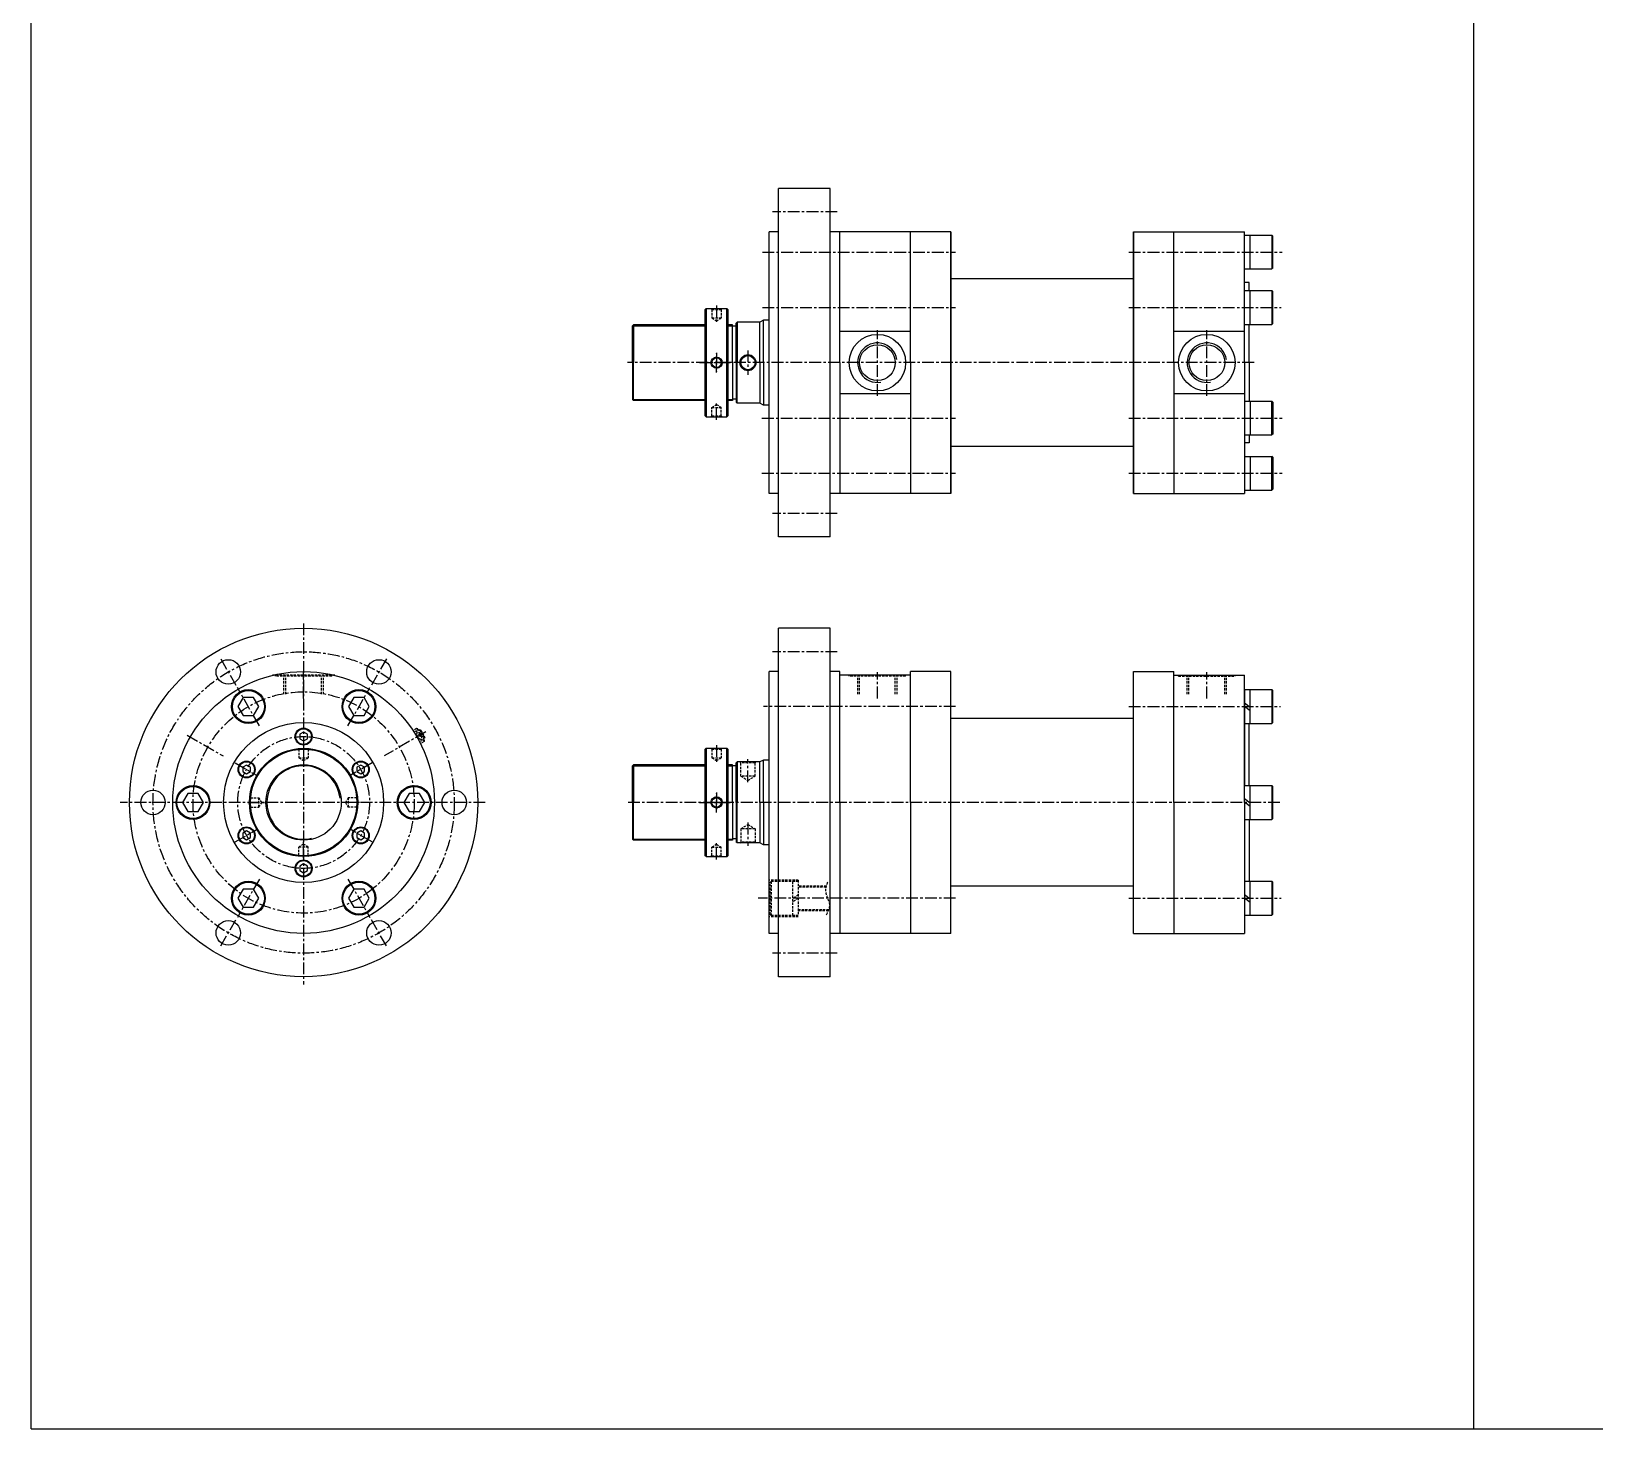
# Model space of a CAD drawing. Extents: x 0 to 8675, y 0 to 2968.
# Drawn here: x 0 to 1661, y 0 to 1484 of the extents above; entities that cross this region are included whole.
import ezdxf

# ---------------------------------------------------------------- set-up
doc = ezdxf.new("R2010")
doc.units = 0
doc.header["$LTSCALE"] = 5
doc.header["$MEASUREMENT"] = 0
doc.header["$PDMODE"] = 34
doc.linetypes.add('CENTERX2', pattern=[4, 2.5, -0.5, 0.5, -0.5])
doc.linetypes.add('HIDDENX2', pattern=[0.75, 0.5, -0.25])
doc.layers.get('0').update_dxf_attribs({"linetype": 'CONTINUOUS'})
doc.layers.get('Defpoints').update_dxf_attribs({"linetype": 'CONTINUOUS'})
for name, color, linetype in [('CEN', 1, 'CENTERX2'), ('HID', 2, 'HIDDENX2'), ('ML', 3, 'CONTINUOUS'), ('테두리', 7, 'CONTINUOUS')]:
    doc.layers.add(name, color=color, linetype=linetype)

msp = doc.modelspace()

# ---------------------------------------------------------------- linework, layer by layer
for p, q in [((0, 0), (0, 1902.7)), ((1532.4, 0), (1532.4, 1902.7))]:
    msp.add_line(p, q)
at = {"layer": 'CEN'}
for p, q in [((856.1, 1292), (787.2, 1292)), ((776.7, 1249.5), (981.7, 1249.5)), ((1165.8, 1249.5), (1328.7, 1249.5)), ((728, 1192.7), (728, 1173.2)), ((728, 1192.7), (728, 1173.2)), ((776.7, 1190.7), (981.7, 1190.7)), ((1165.8, 1190.7), (1327.6, 1190.7)), ((898.8, 1096.8), (898.8, 1166.4)), ((1248.8, 1096.8), (1248.8, 1166.4)), ((1298.9, 1132), (633.3, 1132)), ((709.9, 1132), (745.2, 1132)), ((709.9, 1132), (745.2, 1132)), ((709.9, 1132), (745.2, 1132)), ((709.9, 1132), (745.2, 1132)), ((728, 1142.5), (728, 1122.2)), ((728, 1121.5), (728, 1141.8)), ((761.3, 1144.9), (761.3, 1119)), ((728, 1071.3), (728, 1090.8)), ((728, 1071.3), (728, 1090.8)), ((776.2, 1073.2), (981.7, 1073.2)), ((1165.8, 1073.2), (1328.9, 1073.2)), ((776.2, 1014.5), (981.7, 1014.5)), ((1165.8, 1014.5), (1328.7, 1014.5)), ((856.1, 972), (787.2, 972)), ((289.3, 855.2), (289.3, 471.6)), ((201.3, 817.4), (217.3, 789.7)), ((377.3, 817.4), (361.3, 789.7)), ((856.1, 825), (787.2, 825)), ((289.3, 775.5), (289.3, 803.3)), ((898.8, 775.5), (898.8, 803.3)), ((1248.8, 775.5), (1248.8, 803.3)), ((242.3, 746.5), (218.9, 787.1)), ((336.4, 746.5), (359.8, 787.1)), ((981.9, 766.8), (777.7, 766.8)), ((1165.8, 766.8), (1327, 766.8)), ((165.7, 736.4), (203.7, 714.5)), ((419.1, 739.9), (375, 714.5)), ((289.3, 724.3), (289.3, 706.2)), ((728, 725.8), (728, 706.2)), ((728, 725.8), (728, 706.2)), ((216.7, 707), (240.7, 693.1)), ((362, 707), (337.9, 693.1)), ((761.3, 686.5), (761.3, 711.1)), ((482.3, 665), (94.6, 665)), ((230.1, 665), (248.2, 665)), ((348.6, 665), (330.5, 665)), ((1326.4, 665), (633.3, 665)), ((709.9, 665), (745.2, 665)), ((709.9, 665), (745.2, 665)), ((709.9, 665), (745.2, 665)), ((709.9, 665), (745.2, 665)), ((728, 675.5), (728, 655.3)), ((728, 654.5), (728, 674.8)), ((216.7, 623.1), (240.7, 637)), ((362, 623.1), (337.9, 637)), ((761.3, 643.6), (761.3, 619)), ((289.3, 605.8), (289.3, 623.8)), ((728, 604.3), (728, 623.8)), ((728, 604.3), (728, 623.8)), ((242.3, 583.6), (218.9, 543)), ((336.4, 583.6), (359.8, 543)), ((981.9, 563.3), (772.3, 563.3)), ((1165.8, 563.3), (1327.6, 563.3)), ((201.3, 512.6), (217.3, 540.3)), ((377.3, 512.6), (361.3, 540.3)), ((856.1, 505), (787.2, 505))]:
    msp.add_line(p, q, dxfattribs=at)
for radius in [160, 117.5, 70]:
    msp.add_circle((289.3, 665), radius, dxfattribs=at)
at = {"layer": 'Defpoints', "color": 0, "linetype": 'ByBlock'}
for p in [(783.8, 804), (748.8, 623), (783.8, 526)]:
    msp.add_point(p, dxfattribs=at)
at = {"layer": 'HID'}
for p, q in [((723, 1188.5), (722, 1189.5)), ((723, 1188.5), (722, 1189.5)), ((723, 1188.5), (723, 1179.5)), ((723, 1188.5), (723, 1179.5)), ((723, 1188.5), (733, 1188.5)), ((723, 1188.5), (733, 1188.5)), ((723, 1179.5), (733, 1179.5)), ((723, 1179.5), (728, 1176.3)), ((723, 1179.5), (728, 1176.3)), ((723, 1179.5), (733, 1179.5)), ((728, 1176.3), (733, 1179.5)), ((728, 1176.3), (733, 1179.5)), ((733, 1188.5), (734, 1189.5)), ((733, 1188.5), (734, 1189.5)), ((733, 1188.5), (733, 1179.5)), ((733, 1188.5), (733, 1179.5)), ((723, 1084.5), (728, 1087.7)), ((723, 1084.5), (728, 1087.7)), ((723, 1075.5), (723, 1084.5)), ((723, 1075.5), (723, 1084.5)), ((723, 1084.5), (733, 1084.5)), ((723, 1084.5), (733, 1084.5)), ((728, 1087.7), (733, 1084.5)), ((728, 1087.7), (733, 1084.5)), ((733, 1075.5), (733, 1084.5)), ((733, 1075.5), (733, 1084.5)), ((723, 1075.5), (722, 1074.5)), ((723, 1075.5), (722, 1074.5)), ((723, 1075.5), (733, 1075.5)), ((723, 1075.5), (733, 1075.5)), ((733, 1075.5), (734, 1074.5)), ((733, 1075.5), (734, 1074.5)), ((322.4, 800), (256.2, 800)), ((259.3, 799), (259.3, 800)), ((319.3, 799), (259.3, 799)), ((268.4, 780), (268.4, 799)), ((270.3, 780), (270.3, 799)), ((308.3, 780), (308.3, 799)), ((310.3, 780), (310.3, 799)), ((319.3, 799), (319.3, 800)), ((868.8, 799), (868.8, 800)), ((928.8, 799), (868.8, 799)), ((877.9, 780), (877.9, 799)), ((879.8, 780), (879.8, 799)), ((917.8, 780), (917.8, 799)), ((919.8, 780), (919.8, 799)), ((928.8, 799), (928.8, 800)), ((1218.8, 799), (1218.8, 800)), ((1218.8, 799), (1278.8, 799)), ((1227.9, 780), (1227.9, 799)), ((1229.8, 780), (1229.8, 799)), ((1267.8, 780), (1267.8, 799)), ((1269.8, 780), (1269.8, 799)), ((1278.8, 799), (1278.8, 800)), ((409.2, 743.5), (405.5, 741.3)), ((409.2, 743.5), (405.7, 741.5)), ((409.3, 743.4), (405.8, 741.4)), ((413.4, 738.1), (405.8, 741.4)), ((410, 743.2), (409.1, 735.6)), ((413.4, 738.1), (409.1, 735.6)), ((410.5, 743.1), (409.2, 743.5)), ((414.7, 735.9), (410.4, 733.4)), ((417.4, 730.4), (410.4, 733.4)), ((410.5, 743.1), (417.5, 731)), ((412.8, 742.1), (411.5, 741.4)), ((413.5, 741.9), (411.8, 740.9)), ((413.5, 741.9), (412.8, 742.1)), ((417.8, 733.4), (412.8, 742.1)), ((418, 734.1), (413.5, 741.9)), ((413.5, 741.9), (418, 734.1)), ((414.7, 735.9), (413.7, 727.7)), ((418, 734.1), (416.3, 733.1)), ((417.8, 733.4), (416.5, 732.7)), ((417.5, 731), (417.2, 729.6)), ((418, 734.1), (417.8, 733.4)), ((284.3, 721.5), (283.6, 722.2)), ((284.3, 721.5), (294.3, 721.5)), ((284.3, 721.5), (284.3, 712.5)), ((294.3, 721.5), (295, 722.2)), ((294.3, 721.5), (294.3, 712.5)), ((417.2, 729.6), (413.5, 727.5)), ((417.2, 729.7), (413.7, 727.7)), ((723, 721.5), (722, 722.5)), ((723, 721.5), (722, 722.5)), ((723, 721.5), (723, 712.5)), ((723, 721.5), (723, 712.5)), ((723, 721.5), (733, 721.5)), ((723, 721.5), (733, 721.5)), ((733, 721.5), (734, 722.5)), ((733, 721.5), (734, 722.5)), ((733, 721.5), (733, 712.5)), ((733, 721.5), (733, 712.5)), ((284.3, 712.5), (289.3, 709.4)), ((284.3, 712.5), (294.3, 712.5)), ((289.3, 709.4), (294.3, 712.5)), ((723, 712.5), (728, 709.4)), ((723, 712.5), (728, 709.4)), ((723, 712.5), (733, 712.5)), ((723, 712.5), (733, 712.5)), ((728, 709.4), (733, 712.5)), ((728, 709.4), (733, 712.5)), ((752.8, 708), (753.8, 707)), ((768.8, 707), (753.8, 707)), ((753.8, 693), (753.8, 707)), ((768.8, 707), (769.8, 708)), ((768.8, 693), (768.8, 707)), ((768.8, 693), (753.8, 693)), ((753.8, 693), (761.3, 688.4)), ((761.3, 688.4), (768.8, 693)), ((232.8, 670), (232.1, 670.7)), ((232.8, 670), (241.8, 670)), ((232.8, 660), (232.8, 670)), ((245, 665), (241.8, 670)), ((241.8, 660), (241.8, 670)), ((241.8, 660), (245, 665)), ((336.8, 670), (333.7, 665)), ((333.7, 665), (336.8, 660)), ((345.8, 670), (336.8, 670)), ((336.8, 670), (336.8, 660)), ((345.8, 670), (346.5, 670.7)), ((345.8, 670), (345.8, 660)), ((232.8, 660), (232.1, 659.3)), ((232.8, 660), (241.8, 660)), ((345.8, 660), (336.8, 660)), ((345.8, 660), (346.5, 659.3)), ((753.8, 637), (761.3, 641.7)), ((768.8, 637), (753.8, 637)), ((753.8, 637), (753.8, 623)), ((761.3, 641.7), (768.8, 637)), ((768.8, 637), (768.8, 623)), ((289.3, 620.7), (284.3, 617.5)), ((284.3, 608.5), (284.3, 617.5)), ((294.3, 617.5), (284.3, 617.5)), ((294.3, 617.5), (289.3, 620.7)), ((294.3, 608.5), (294.3, 617.5)), ((723, 617.5), (728, 620.7)), ((723, 617.5), (728, 620.7)), ((723, 608.5), (723, 617.5)), ((723, 608.5), (723, 617.5)), ((723, 617.5), (733, 617.5)), ((723, 617.5), (733, 617.5)), ((728, 620.7), (733, 617.5)), ((728, 620.7), (733, 617.5)), ((733, 608.5), (733, 617.5)), ((733, 608.5), (733, 617.5)), ((752.8, 622), (753.8, 623)), ((768.8, 623), (753.8, 623)), ((768.8, 623), (769.8, 622)), ((284.3, 608.5), (283.6, 607.8)), ((294.3, 608.5), (284.3, 608.5)), ((294.3, 608.5), (295, 607.8)), ((723, 608.5), (722, 607.5)), ((723, 608.5), (722, 607.5)), ((723, 608.5), (733, 608.5)), ((723, 608.5), (733, 608.5)), ((733, 608.5), (734, 607.5)), ((733, 608.5), (734, 607.5)), ((814.7, 582.5), (783.8, 582.5)), ((814.7, 582.5), (814.7, 545)), ((784.8, 580), (785.8, 581)), ((784.8, 546), (784.8, 580)), ((814.7, 581), (785.8, 581)), ((785.8, 581), (785.8, 545)), ((808.8, 545), (808.8, 581)), ((814.7, 567.1), (808.8, 562.5)), ((844.6, 576), (814.7, 576)), ((844.4, 575), (814.7, 575)), ((814.7, 563.6), (808.8, 559)), ((847.2, 551), (814.7, 551)), ((846.8, 550), (814.7, 550)), ((814.7, 543.5), (783.8, 543.5)), ((784.8, 546), (785.8, 545)), ((814.7, 545), (785.8, 545))]:
    msp.add_line(p, q, dxfattribs=at)
msp.add_spline([(844.7, 545.8), (848.2, 556), (844.1, 570), (846.1, 580.7)], degree=3, dxfattribs=at)
at = {"layer": 'ML'}
for p, q in [((848.8, 1317), (793.8, 1317)), ((793.8, 947), (793.8, 1317)), ((848.8, 947), (848.8, 1317)), ((783.8, 993), (783.8, 1271)), ((793.8, 1271), (783.8, 1271)), ((858.8, 1271), (848.8, 1271)), ((976.8, 1271), (858.8, 1271)), ((858.8, 1132), (858.8, 1271)), ((858.8, 1132), (858.8, 1271)), ((933.8, 1132), (933.8, 1271)), ((933.8, 1132), (933.8, 1271)), ((976.8, 1271), (976.8, 993)), ((976.8, 993), (976.8, 1271)), ((1170.8, 1271), (1288.8, 1271)), ((1170.8, 1271), (1170.8, 993)), ((1170.8, 993), (1170.8, 1271)), ((1213.8, 1132), (1213.8, 1271)), ((1213.8, 1132), (1213.8, 1271)), ((1288.8, 1132), (1288.8, 1271)), ((1288.8, 1267.5), (1317.7, 1267.5)), ((1294.7, 1231.5), (1294.7, 1267.5)), ((1317.7, 1267.5), (1317.7, 1231.5)), ((1318.7, 1266.5), (1317.7, 1267.5)), ((1318.7, 1232.5), (1318.7, 1266.5)), ((1288.8, 1231.5), (1317.7, 1231.5)), ((1318.7, 1232.5), (1317.7, 1231.5)), ((1170.8, 1221), (976.8, 1221)), ((1293.8, 1217), (1288.8, 1217)), ((1293.8, 1208.7), (1293.8, 1217)), ((1288.8, 1208.7), (1317.7, 1208.7)), ((1294.7, 1172.7), (1294.7, 1208.7)), ((1317.7, 1208.7), (1317.7, 1172.7)), ((1318.7, 1207.7), (1317.7, 1208.7)), ((1318.7, 1173.7), (1318.7, 1207.7)), ((717, 1189.5), (716, 1188.5)), ((717, 1189.5), (716, 1188.5)), ((716, 1075.5), (716, 1188.5)), ((716, 1188.5), (716, 1075.5)), ((717, 1189.5), (717, 1074.5)), ((717, 1074.5), (717, 1189.5)), ((717, 1189.5), (739, 1189.5)), ((717, 1189.5), (739, 1189.5)), ((739, 1189.5), (739, 1074.5)), ((739, 1074.5), (739, 1189.5)), ((739, 1189.5), (740, 1188.5)), ((739, 1189.5), (740, 1188.5)), ((740, 1075.5), (740, 1188.5)), ((740, 1188.5), (740, 1075.5)), ((638.8, 1171), (639.8, 1172)), ((638.8, 1132), (638.8, 1171)), ((639.8, 1172), (639.8, 1132)), ((716, 1172), (639.8, 1172)), ((744.8, 1172), (740, 1172)), ((744.8, 1132), (744.8, 1172)), ((748.8, 1170.7), (744.8, 1170.7)), ((749.8, 1175), (748.8, 1174)), ((748.8, 1132), (748.8, 1174)), ((749.8, 1175), (749.8, 1132)), ((773.8, 1175), (749.8, 1175)), ((777.8, 1177), (773.8, 1175)), ((773.8, 1132), (773.8, 1175)), ((777.8, 1132), (777.8, 1177)), ((783.8, 1177), (777.8, 1177)), ((933.8, 1165.1), (858.8, 1165.1)), ((1288.8, 1165.1), (1213.8, 1165.1)), ((1288.8, 1172.7), (1317.7, 1172.7)), ((1293.8, 1132), (1293.8, 1172.7)), ((1318.7, 1173.7), (1317.7, 1172.7)), ((638.8, 1132), (638.8, 1093)), ((639.8, 1092), (639.8, 1132)), ((744.8, 1132), (744.8, 1092)), ((748.8, 1132), (748.8, 1090)), ((749.8, 1089), (749.8, 1132)), ((773.8, 1132), (773.8, 1089)), ((777.8, 1132), (777.8, 1087)), ((858.8, 1132), (858.8, 993)), ((858.8, 1132), (858.8, 993)), ((933.8, 1132), (933.8, 993)), ((976.8, 1132), (976.8, 993)), ((1170.8, 1132), (1170.8, 993)), ((1213.8, 1132), (1213.8, 993)), ((1288.8, 1132), (1288.8, 993)), ((1288.8, 1132), (1288.8, 993)), ((1288.8, 1132), (1288.8, 993)), ((1293.8, 1132), (1293.8, 1091.2)), ((933.8, 1098.9), (858.8, 1098.9)), ((1288.8, 1098.9), (1213.8, 1098.9)), ((638.8, 1093), (639.8, 1092)), ((716, 1092), (639.8, 1092)), ((744.8, 1092), (740, 1092)), ((748.8, 1093.2), (744.8, 1093.2)), ((749.8, 1089), (748.8, 1090)), ((773.8, 1089), (749.8, 1089)), ((777.8, 1087), (773.8, 1089)), ((777.8, 1087), (773.8, 1089)), ((783.8, 1087), (777.8, 1087)), ((783.8, 1087), (777.8, 1087)), ((1288.8, 1091.2), (1317.7, 1091.2)), ((1294.7, 1091.2), (1294.7, 1055.2)), ((1317.7, 1055.2), (1317.7, 1091.2)), ((1318.7, 1090.2), (1317.7, 1091.2)), ((1318.7, 1090.2), (1318.7, 1056.2)), ((717, 1074.5), (716, 1075.5)), ((717, 1074.5), (716, 1075.5)), ((717, 1074.5), (739, 1074.5)), ((717, 1074.5), (739, 1074.5)), ((739, 1074.5), (740, 1075.5)), ((739, 1074.5), (740, 1075.5)), ((1288.8, 1055.2), (1317.7, 1055.2)), ((1293.8, 1047), (1288.8, 1047)), ((1293.8, 1055.2), (1293.8, 1047)), ((1293.8, 1055.2), (1293.8, 1047)), ((1293.8, 1055.2), (1293.8, 1047)), ((1318.7, 1056.2), (1317.7, 1055.2)), ((1170.8, 1043), (976.8, 1043)), ((1288.8, 1032.5), (1317.7, 1032.5)), ((1294.7, 1032.5), (1294.7, 996.5)), ((1317.7, 996.5), (1317.7, 1032.5)), ((1318.7, 1031.5), (1317.7, 1032.5)), ((1318.7, 1031.5), (1318.7, 997.5)), ((1288.8, 996.5), (1317.7, 996.5)), ((1318.7, 997.5), (1317.7, 996.5)), ((793.8, 993), (783.8, 993)), ((858.8, 993), (848.8, 993)), ((976.8, 993), (858.8, 993)), ((1170.8, 993), (1288.8, 993)), ((848.8, 947), (793.8, 947)), ((793.8, 480), (793.8, 850)), ((848.8, 850), (793.8, 850)), ((848.8, 480), (848.8, 850)), ((848.8, 665), (848.8, 824)), ((783.8, 617.4), (783.8, 804)), ((783.8, 526), (783.8, 804)), ((793.8, 804), (783.8, 804)), ((858.8, 804), (848.8, 804)), ((858.8, 665), (858.8, 804)), ((858.8, 665), (858.8, 804)), ((933.8, 800), (858.8, 800)), ((858.8, 665), (858.8, 800)), ((933.8, 665), (933.8, 804)), ((976.8, 804), (933.8, 804)), ((976.8, 526), (976.8, 804)), ((1170.8, 526), (1170.8, 804)), ((1170.8, 804), (1213.8, 804)), ((1213.8, 665), (1213.8, 804)), ((1213.8, 800), (1288.8, 800)), ((1288.8, 665), (1288.8, 800)), ((1288.8, 784.8), (1317.7, 784.8)), ((1288.8, 784.8), (1288.8, 683)), ((1294.7, 748.8), (1294.7, 784.8)), ((1317.7, 784.8), (1317.7, 748.8)), ((1318.7, 783.8), (1317.7, 784.8)), ((1318.7, 749.8), (1318.7, 783.8)), ((1288.8, 770.9), (1294.7, 766.3)), ((1288.8, 767.4), (1294.7, 762.8)), ((1170.8, 754), (976.8, 754)), ((1288.8, 748.8), (1317.7, 748.8)), ((1293.8, 683), (1293.8, 748.8)), ((1318.7, 749.8), (1317.7, 748.8)), ((717, 722.5), (716, 721.5)), ((717, 722.5), (716, 721.5)), ((716, 721.5), (716, 608.5)), ((716, 608.5), (716, 721.5)), ((717, 607.5), (717, 722.5)), ((717, 722.5), (717, 607.5)), ((717, 722.5), (739, 722.5)), ((717, 722.5), (739, 722.5)), ((739, 607.5), (739, 722.5)), ((739, 722.5), (739, 607.5)), ((739, 722.5), (740, 721.5)), ((739, 722.5), (740, 721.5)), ((740, 721.5), (740, 608.5)), ((740, 608.5), (740, 721.5)), ((638.8, 704), (639.8, 705)), ((638.8, 665), (638.8, 704)), ((716, 705), (639.8, 705)), ((639.8, 705), (639.8, 665)), ((744.8, 705), (740, 705)), ((744.8, 665), (744.8, 705)), ((748.8, 703.8), (744.8, 703.8)), ((749.8, 708), (748.8, 707)), ((748.8, 665), (748.8, 707)), ((749.8, 708), (749.8, 665)), ((773.8, 708), (749.8, 708)), ((777.8, 710), (773.8, 708)), ((773.8, 665), (773.8, 708)), ((783.8, 710), (777.8, 710)), ((777.8, 665), (777.8, 710)), ((1288.8, 683), (1317.7, 683)), ((1294.7, 647), (1294.7, 683)), ((1317.7, 683), (1317.7, 647)), ((1318.7, 682), (1317.7, 683)), ((1318.7, 648), (1318.7, 682)), ((638.8, 665), (638.8, 626)), ((639.8, 625), (639.8, 665)), ((744.8, 665), (744.8, 625)), ((748.8, 665), (748.8, 623)), ((749.8, 622), (749.8, 665)), ((773.8, 665), (773.8, 622)), ((777.8, 665), (777.8, 620)), ((858.8, 665), (858.8, 526)), ((858.8, 665), (858.8, 526)), ((858.8, 665), (858.8, 526)), ((933.8, 665), (933.8, 526)), ((1213.8, 665), (1213.8, 526)), ((1288.8, 669.2), (1294.7, 664.5)), ((1288.8, 665.7), (1294.7, 661)), ((1288.8, 665), (1288.8, 526)), ((1318.7, 648), (1317.7, 647)), ((1288.8, 647), (1317.7, 647)), ((1288.8, 647), (1288.8, 545.3)), ((1293.8, 647), (1293.8, 581.3)), ((638.8, 626), (639.8, 625)), ((716, 625), (639.8, 625)), ((744.8, 625), (740, 625)), ((748.8, 626.3), (744.8, 626.3)), ((749.8, 622), (748.8, 623)), ((773.8, 622), (749.8, 622)), ((777.8, 620), (773.8, 622)), ((783.8, 620), (777.8, 620)), ((717, 607.5), (716, 608.5)), ((717, 607.5), (716, 608.5)), ((717, 607.5), (739, 607.5)), ((717, 607.5), (739, 607.5)), ((739, 607.5), (740, 608.5)), ((739, 607.5), (740, 608.5)), ((1293.8, 588.3), (1293.8, 581.3)), ((1293.8, 588.3), (1293.8, 581.3)), ((1170.8, 576), (976.8, 576)), ((1288.8, 581.3), (1317.7, 581.3)), ((1288.8, 567.4), (1294.7, 562.8)), ((1294.7, 545.3), (1294.7, 581.3)), ((1317.7, 581.3), (1317.7, 545.3)), ((1318.7, 580.3), (1317.7, 581.3)), ((1318.7, 546.3), (1318.7, 580.3)), ((1288.8, 563.9), (1294.7, 559.3)), ((1288.8, 545.3), (1317.7, 545.3)), ((1318.7, 546.3), (1317.7, 545.3)), ((793.8, 526), (783.8, 526)), ((858.8, 526), (848.8, 526)), ((976.8, 526), (858.8, 526)), ((1170.8, 526), (1288.8, 526)), ((848.8, 480), (793.8, 480))]:
    msp.add_line(p, q, dxfattribs=at)
at = {"layer": 'ML', "color": 2}
msp.add_line((740, 626), (744.8, 626), dxfattribs=at)
at = {"layer": 'ML'}
for points in [[(225.1, 776.4), (219.5, 766.8), (225.1, 757.2), (236.1, 757.2), (241.6, 766.8), (236.1, 776.4)], [(353.6, 776.4), (342.6, 776.4), (337, 766.8), (342.6, 757.2), (353.6, 757.2), (359.1, 766.8)], [(289.3, 739.7), (285.3, 737.4), (285.3, 732.7), (289.3, 730.3), (293.4, 732.7), (293.4, 737.4)], [(224.6, 702.4), (224.6, 697.7), (228.7, 695.3), (232.8, 697.7), (232.8, 702.4), (228.7, 704.7)], [(354, 702.4), (350, 704.7), (345.9, 702.4), (345.9, 697.7), (350, 695.3), (354, 697.7)], [(160.8, 665), (166.3, 655.5), (177.4, 655.5), (182.9, 665), (177.4, 674.6), (166.3, 674.6)], [(417.9, 665), (412.4, 674.6), (401.3, 674.6), (395.8, 665), (401.3, 655.5), (412.4, 655.5)], [(224.6, 627.7), (228.7, 625.3), (232.8, 627.7), (232.8, 632.4), (228.7, 634.7), (224.6, 632.4)], [(354, 627.7), (354, 632.4), (350, 634.7), (345.9, 632.4), (345.9, 627.7), (350, 625.3)], [(289.3, 590.3), (293.4, 592.7), (293.4, 597.4), (289.3, 599.7), (285.3, 597.4), (285.3, 592.7)], [(225.1, 553.7), (236.1, 553.7), (241.6, 563.3), (236.1, 572.8), (225.1, 572.8), (219.5, 563.3)], [(353.6, 553.7), (359.1, 563.3), (353.6, 572.8), (342.6, 572.8), (337, 563.3), (342.6, 553.7)]]:
    msp.add_lwpolyline(points, close=True, dxfattribs=at)
for centre, radius in [((898.8, 1132), 30), ((898.8, 1132), 19), ((1248.8, 1132), 30), ((1248.8, 1132), 19), ((728, 1132), 6), ((728, 1132), 6), ((728, 1132), 5), ((728, 1132), 5), ((728, 1132), 5), ((728, 1132), 5), ((761.3, 1132), 8.5), ((761.3, 1132), 7.5), ((289.3, 665), 185), ((209.3, 803.6), 13), ((369.3, 803.6), 13), ((289.3, 665), 139), ((230.6, 766.8), 18), ((230.6, 766.8), 17), ((348.1, 766.8), 18), ((348.1, 766.8), 17), ((289.3, 665), 85), ((289.3, 735), 9), ((289.3, 735), 8.3), ((289.3, 665), 57.5), ((289.3, 665), 56.5), ((228.7, 700), 9), ((228.7, 700), 8.3), ((289.3, 665), 40), ((350, 700), 9), ((350, 700), 8.3), ((171.8, 665), 18), ((171.8, 665), 17), ((406.8, 665), 18), ((406.8, 665), 17), ((129.3, 665), 13), ((449.3, 665), 13), ((728, 665), 6), ((728, 665), 6), ((728, 665), 5), ((728, 665), 5), ((728, 665), 5), ((728, 665), 5), ((228.7, 630), 9), ((228.7, 630), 8.3), ((350, 630), 9), ((350, 630), 8.3), ((289.3, 595), 9), ((289.3, 595), 8.3), ((230.6, 563.3), 18), ((230.6, 563.3), 17), ((348.1, 563.3), 18), ((348.1, 563.3), 17), ((209.3, 526.5), 13), ((369.3, 526.5), 13)]:
    msp.add_circle(centre, radius, dxfattribs=at)
at = {"layer": '테두리'}
for p, q in [((638.8, 1171), (716, 1171)), ((740, 1171), (744.8, 1171)), ((638.8, 1093), (716, 1093)), ((740, 1093), (744.8, 1093)), ((638.8, 704), (716, 704)), ((740, 704), (744.8, 704)), ((638.8, 626), (716, 626)), ((0, 0), (8674.5, 0))]:
    msp.add_line(p, q, dxfattribs=at)
for centre, radius, start, end in [((898.8, 1132), 21, 9.5774, 280.3154), ((1248.8, 1132), 21, 8.8453, 280.3087), ((289.3, 665), 39, 6.7462, 282.4252)]:
    msp.add_arc(centre, radius, start, end, dxfattribs=at)

doc.saveas('drawing.dxf')
